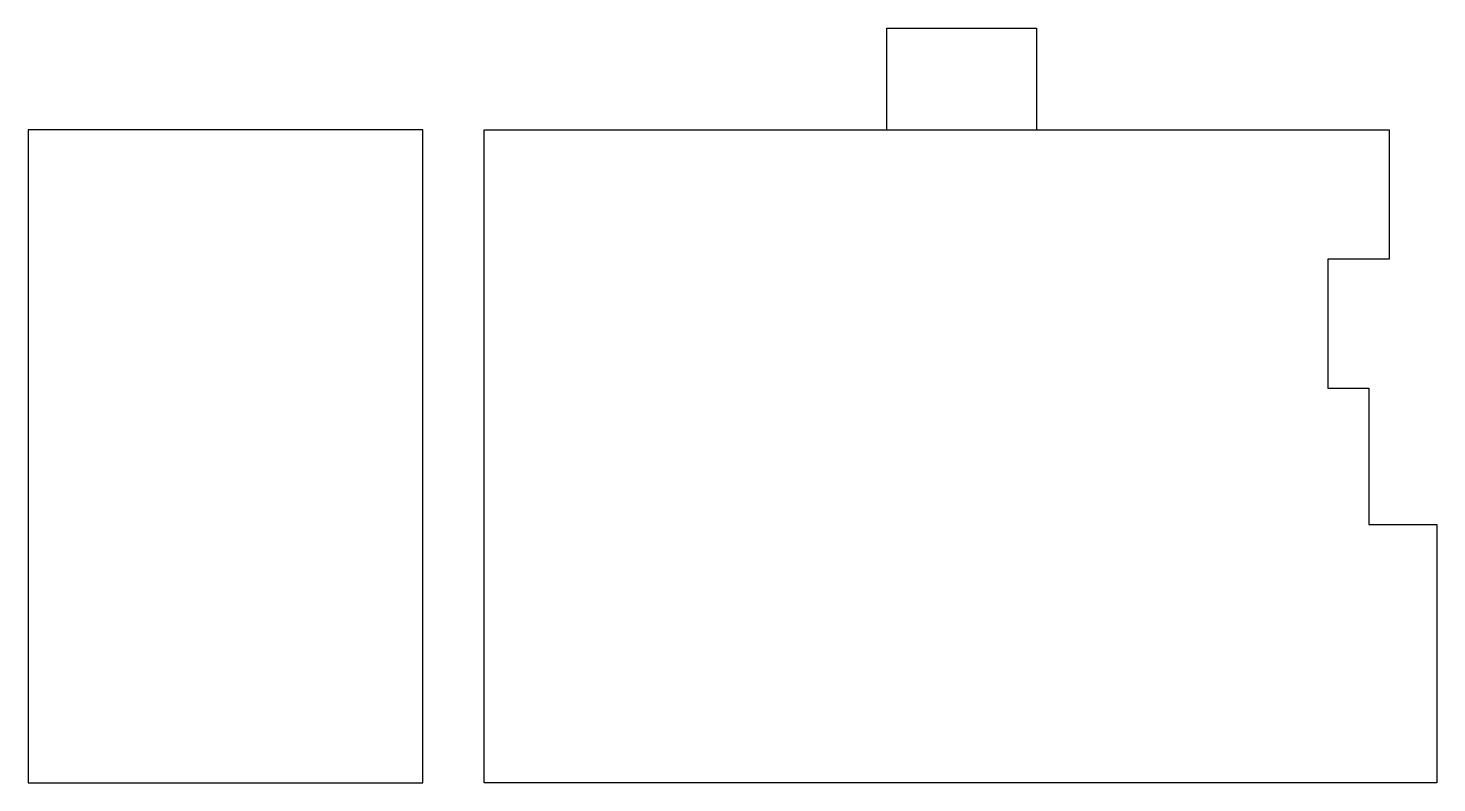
# Model space of a CAD drawing. Extents: x 10 to 217, y 9 to 120.
import ezdxf

# ---------------------------------------------------------------- set-up
doc = ezdxf.new("R2010")
doc.units = 0
doc.layers.add('Layer_1', color=7, linetype='CONTINUOUS')

msp = doc.modelspace()

# ---------------------------------------------------------------- linework, layer by layer
at = {"layer": 'Layer_1', "color": 7}
msp.add_lwpolyline([(136.17502, 104.94166), (136.17502, 119.94166), (158.17502, 119.94166), (158.17502, 104.94166)], dxfattribs=at)
for points in [[(10, 9.00001), (67.999998, 9.00001), (67.999998, 105), (10, 105)], [(76.999998, 9.00001), (76.999998, 105), (210, 105), (210, 86), (201, 86), (201, 67), (207, 67), (207, 47), (217, 47), (217, 9.00001)]]:
    msp.add_lwpolyline(points, close=True, dxfattribs=at)

doc.saveas('drawing.dxf')
